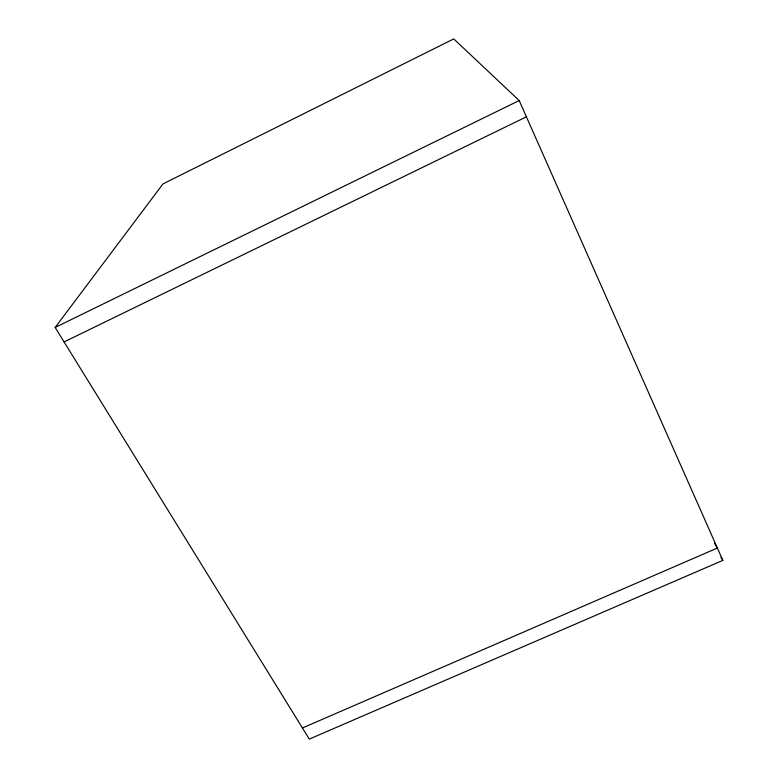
<?xml version="1.0" encoding="UTF-8"?>
<svg xmlns="http://www.w3.org/2000/svg" width="778" height="778" viewBox="0 0 778 778"><rect width="100%" height="100%" fill="white"/><g stroke="black" fill="none" stroke-linecap="round" stroke-linejoin="round"><path stroke-width="1.17" d="M55.15 327.46L162.962 183.929L453.749 38.9L519.198 100.557L722.85 560.384L309.294 739.1L55.15 327.46L519.198 100.557M64.088 341.931L526.405 116.826M302.428 727.975L717.384 548.033L714.486 543.258M720.973 557.262L722.85 560.384"/></g></svg>
